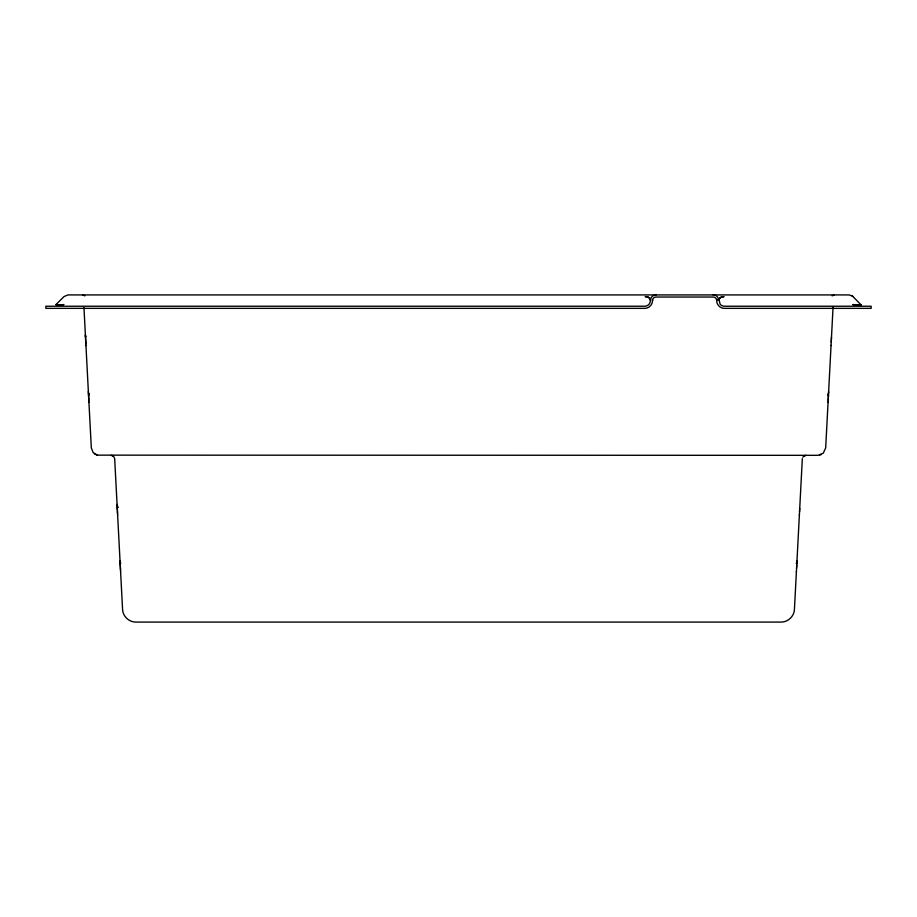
<?xml version="1.0" encoding="UTF-8"?>
<svg xmlns="http://www.w3.org/2000/svg" width="917" height="917" viewBox="0 0 917 917"><rect width="100%" height="100%" fill="white"/><g stroke="black" fill="none" stroke-linecap="round" stroke-linejoin="round"><path stroke-width="1.38" d="M828.636 391.616L828.555 392.27M796.678 566.557L796.747 565.044M799.635 510.024L799.716 508.511M828.36 396.969L828.475 394.757M831.318 340.448L831.364 339.668M831.398 338.935L831.432 338.224M802.329 458.672L794.431 609.358C794.214 616.27 787.944 622.23 781.02 622.081L135.98 622.081C129.056 622.23 122.786 616.27 122.569 609.358L114.671 458.672L113.582 456.288L111.14 455.325M796.586 568.208L796.632 567.359M796.827 563.691L796.907 562.11M799.544 511.675L799.59 510.838M828.177 400.362L828.223 399.48M828.269 398.62L828.315 397.783M828.59 392.533L828.532 393.519M831.226 342.087L831.272 341.25M831.467 337.582L831.501 336.986M833.049 307.424L825.678 447.954L823.271 453.181L817.918 455.325L97.408 455.141L93.156 452.574L91.322 447.954L83.963 307.631M828.395 396.19L828.441 395.456M796.93 561.731L796.965 561.009L796.426 563.474L796.873 561.846M85.957 345.617L85.992 345.4M88.915 402.139L88.949 401.921M117.64 515.194L117.674 514.976M120.597 571.727L120.631 571.509M827.753 394.654L828.108 393.886M802.765 457.136L805.86 455.325M861.097 304.662L861.017 304.57A11.061 1.364 6.9 0 1 861.132 304.902L852.466 296.088L849.027 294.919L67.973 294.919L63.984 296.581L55.903 304.662L56.556 305.143A4.952 0.608 -7.1 0 0 57.76 305.189L59.445 305.097A7.588 0.906 -7.1 0 0 61.382 304.88L63.984 304.57M55.983 304.57L61.485 304.902M720.338 297.532L724.063 296.581L721.026 297.154L719.077 298.942A25.137 8.024 3 0 0 718.917 299.389L720.109 304.157A5.662 5.662 0 0 0 724.487 306.232L871.15 306.232L871.15 308.353L724.487 308.353A7.783 7.783 0 0 1 718.045 304.937L717.61 304.215A7.783 7.783 0 0 1 716.716 300.982L717.186 299.492M719.685 298.082L718.802 300.283A5.662 5.662 0 0 0 718.298 298.208L717.048 296.478A5.662 5.662 0 0 0 713.162 294.919M832.155 295.87L834.264 294.919M803.842 455.955L804.794 455.485M821.196 454.603L819.592 455.141M82.736 294.919L84.845 295.87M856.134 304.971L861.063 304.971A7.611 0.94 7.5 0 1 860.754 305.109L853.016 304.57M96.594 454.912L97.408 455.141M112.206 455.485L113.158 455.955M95.815 454.603L94.371 453.732M852.099 295.87L852.799 296.409M649.706 298.254L648.193 297.154A5.983 1.903 -1.2 0 0 647.322 296.81L645.155 296.581L648.388 297.246L650.153 298.942M650.073 298.804L650.382 300.868A5.651 5.651 0 0 1 644.731 306.232L45.85 306.232L45.85 308.353L644.731 308.353A7.772 7.772 0 0 0 652.503 300.982L652.526 300.26A22.604 4.092 0 0 0 652.354 300.008A23.521 4.264 0.3 0 1 652.514 300.386A3.53 3.53 0 0 1 656.056 297.039L713.162 297.039A3.519 3.519 0 0 1 716.613 299.848L716.716 300.134A22.627 4.138 1.2 0 1 716.911 299.825A20.77 3.748 0 0 1 717.518 299.504M117.617 506.941L117.972 507.709L117.078 504.476L117.365 510.024M831.008 345.4L831.043 345.617M828.051 401.921L828.085 402.139M799.326 514.976L799.36 515.194M796.369 571.509L796.403 571.727M117.158 505.324L117.078 504.476L117.342 506.15M120.035 561.009L120.333 566.557M85.396 334.9L85.854 343.829M88.353 391.421L88.651 396.969M120.368 567.371L120.505 569.938M117.41 510.838L117.536 513.417M88.685 397.783L88.823 400.362M656.056 294.919A5.651 5.651 0 0 0 650.417 300.283L650.417 300.088A27.35 8.631 -1.3 0 0 650.336 299.538L650.313 299.389A24.22 7.737 -2.9 0 0 650.119 298.953M652.514 299.928A21.251 3.92 -1.4 0 1 652.503 300.042M719.57 298.071A13.468 4.321 1.9 0 1 720.177 297.509M649.878 298.243A19.842 6.316 -1.9 0 1 650.187 298.793M856.18 305.017A9.789 1.226 7.1 0 1 854.243 304.788M854.208 304.845A12.586 1.651 7.1 0 1 852.879 304.662M63.284 304.593A11.061 1.238 -7.2 0 1 61.519 304.811M89.247 394.654L88.892 393.886L89.247 394.654M120.574 563.474L120.127 561.846L120.574 563.474M85.659 336.562L85.476 335.737L85.659 336.562"/></g></svg>
